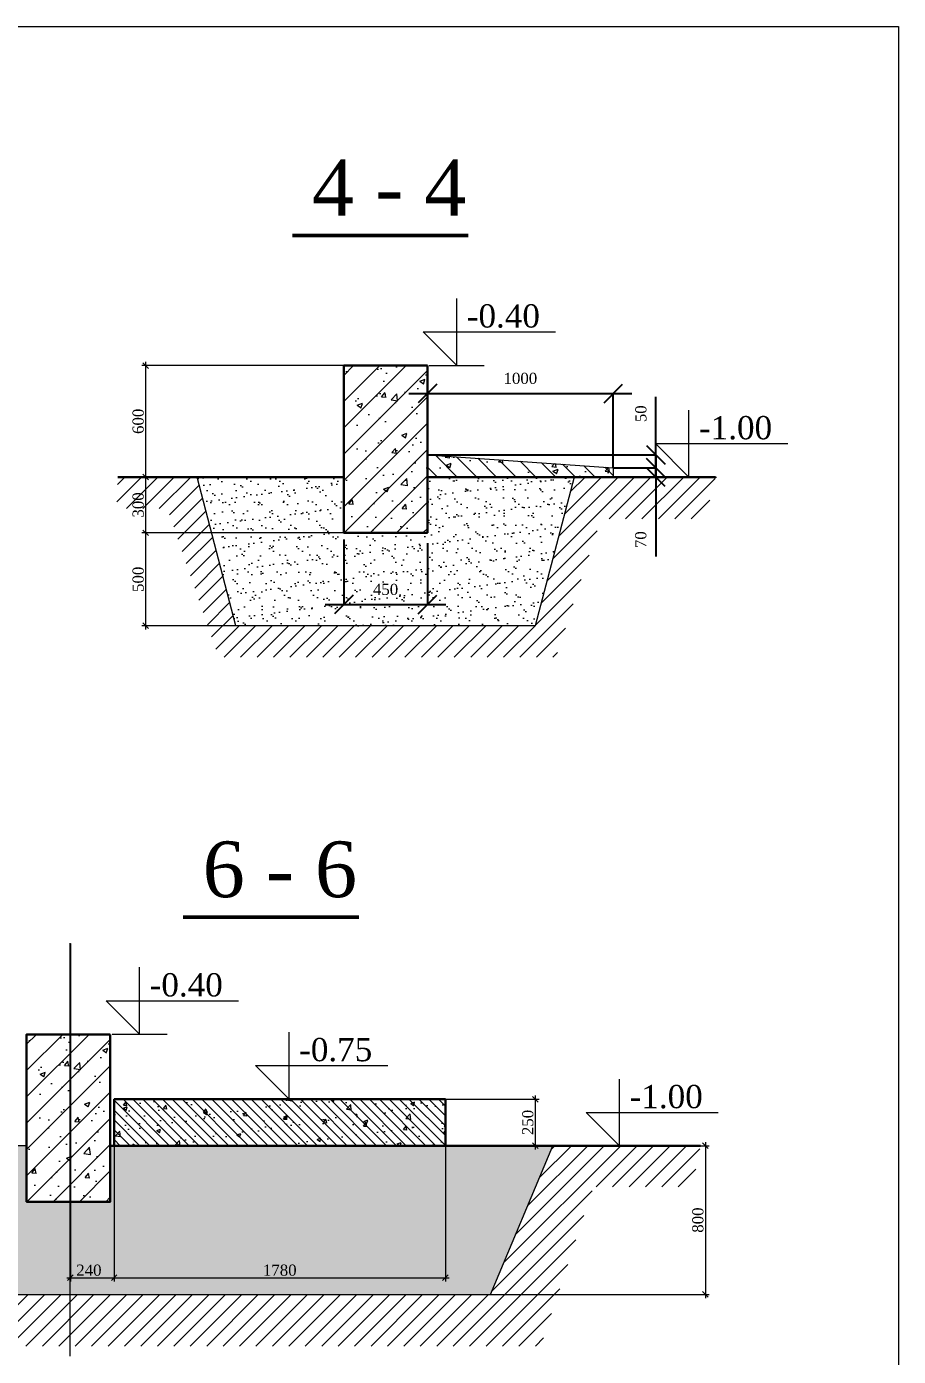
# Model space of a CAD drawing. Extents: x 1526320 to 3332998, y -546296 to 333165.
# Drawn here: x 3227472 to 3232161, y -50204 to -43050 of the extents above; entities that cross this region are included whole.
import ezdxf

# ---------------------------------------------------------------- set-up
doc = ezdxf.new("R2010")
doc.units = 0
doc.header["$LTSCALE"] = 500
doc.header["$MEASUREMENT"] = 0
doc.layers.get('0').update_dxf_attribs({"linetype": 'CONTINUOUS', "lineweight": 0})
doc.layers.add('Для печати', color=250, linetype='CONTINUOUS', lineweight=0)
doc.styles.get("Standard").update_dxf_attribs({"font": 'TIMES.TTF', "height": 150})
doc.dimstyles.new('ISO-25', dxfattribs={"dimtxt": 300, "dimasz": 100, "dimexe": 0, "dimexo": 0, "dimgap": 50, "dimtad": 1, "dimdec": 0, "dimrnd": 10, "dimtxsty": 'Standard', "dimblk": 'OBLIQUE', "dimcen": 100, "dimdle": 100, "dimadec": 0, "dimazin": 0, "dimtfac": 1, "dimtdec": 0, "dimtmove": 0, "dimatfit": 3, "dimldrblk": 'OBLIQUE', "dimfxl": 0, "dimarcsym": 0})
doc.dimstyles.new('Для узлов', dxfattribs={"dimtxt": 50, "dimasz": 30, "dimexe": 20, "dimexo": 0, "dimgap": 10, "dimtad": 1, "dimdec": 0, "dimrnd": 10, "dimtxsty": 'Standard', "dimblk": 'OBLIQUE', "dimcen": 30, "dimdle": 20, "dimadec": 0, "dimazin": 2, "dimtfac": 1, "dimtdec": 0, "dimtmove": 0, "dimatfit": 3, "dimldrblk": 'DATUMFILLED', "dimfxl": 0, "dimlwd": 9, "dimlwe": 9, "dimarcsym": 0})
pattern_1 = [(50, (1547549.7, 481598.7), (286.904073, -25.100854), [30, -330]), (355, (1547549.7, 481598.7), (-55.500533, 300.876853), [24, -264]), (100.4514, (1547573.6, 481596.6), (231.403753, 275.775817), [25.496076, -280.456845]), (46.1842, (1547549.7, 481678.7), (426.89642, -66.207606), [45, -495]), (96.6356, (1547585.27, 481673.2), (373.86508, 389.64715), [38.24412, -420.6852]), (351.1842, (1547549.7, 481678.7), (373.86478, 389.64744), [36, -396]), (21, (1547589.7, 481658.7), (238.76282, -161.047556), [30, -330]), (326, (1547589.7, 481658.7), (97.326133, 290.06002), [24, -264]), (71.4514, (1547609.6, 481645.28), (336.08905, 129.0122), [25.496076, -280.456845]), (37.5, (1547549.7, 481598.7), (4.863942, 133.1575415), [0, -260.8, 0, -268, 0, -265]), (7.5, (1547549.7, 481598.7), (105.227815, 157.764685), [0, -152.8, 0, -254.8, 0, -101]), (327.5, (1547460.5, 481598.7), (213.5289745, -9.021949), [0, -100, 0, -312, 0, -414]), (317.5, (1547420.5, 481598.7), (233.274468, 40.041993), [0, -130, 0, -207.2, 0, -294])]

# ---------------------------------------------------------------- blocks, each defined once
blk = doc.blocks.new('_Oblique')
at = {"color": 0, "linetype": 'ByBlock', "lineweight": -2}
blk.add_line((-0.5, -0.5), (0.5, 0.5), dxfattribs=at)
blk = doc.blocks.new('*D2208')
at = {"layer": 'Для печати', "color": 0, "linetype": 'Continuous', "lineweight": 9, "ltscale": 0.13}
for p, q in [((3229145.1, -45473.7), (3228092.4, -45473.7)), ((3228112.4, -45793.5), (3228112.4, -45453.7)), ((3229627.3, -45773.5), (3228092.4, -45773.5))]:
    blk.add_line(p, q, dxfattribs=at)
at = {"layer": 'Для печати', "color": 0, "linetype": 'Continuous', "lineweight": 9, "ltscale": 0.13, "xscale": 30, "yscale": 30, "zscale": 30}
for p, rotation in [((3228112.4, -45473.7), 90), ((3228112.4, -45773.5), 270)]:
    blk.add_blockref('_Oblique', p, dxfattribs=dict(at, rotation=rotation))
at = {"layer": 'Для печати', "color": 0, "linetype": 'Continuous', "lineweight": 9, "ltscale": 0.13, "insert": (3228071.9, -45623.6), "char_height": 60, "attachment_point": 5, "rotation": 90}
blk.add_mtext('300', dxfattribs=at)
blk = doc.blocks.new('_DatumFilled')
at = {"color": 0, "linetype": 'ByBlock', "lineweight": 0}
blk.add_solid([(0, 0.58), (-1, 0), (0, -0.58)], dxfattribs=at)
blk = doc.blocks.new('*D2209')
at = {"layer": 'Для печати', "color": 0, "linetype": 'Continuous', "lineweight": 9, "ltscale": 0.13}
for p, q in [((3229177.5, -45773.6), (3228092.4, -45773.6)), ((3228112.4, -46293.5), (3228112.4, -45753.6)), ((3230005.1, -46273.5), (3228092.4, -46273.5))]:
    blk.add_line(p, q, dxfattribs=at)
at = {"layer": 'Для печати', "color": 0, "linetype": 'Continuous', "lineweight": 9, "ltscale": 0.13, "xscale": 30, "yscale": 30, "zscale": 30}
for p, rotation in [((3228112.4, -45773.6), 90), ((3228112.4, -46273.5), 270)]:
    blk.add_blockref('_Oblique', p, dxfattribs=dict(at, rotation=rotation))
at = {"layer": 'Для печати', "color": 0, "linetype": 'Continuous', "lineweight": 9, "ltscale": 0.13, "insert": (3228071.9, -46023.6), "char_height": 60, "attachment_point": 5, "rotation": 90}
blk.add_mtext('500', dxfattribs=at)
blk = doc.blocks.new('*D2210')
at = {"layer": 'Для печати', "color": 0, "linetype": 'Continuous', "lineweight": -2, "ltscale": 0.13}
for p, q in [((3229177.5, -45810.2), (3229177.5, -46158.9)), ((3229627.3, -45829.6), (3229627.3, -46158.9)), ((3229077.5, -46158.9), (3229727.3, -46158.9))]:
    blk.add_line(p, q, dxfattribs=at)
at = {"layer": 'Для печати', "color": 0, "linetype": 'Continuous', "lineweight": -2, "ltscale": 0.13, "xscale": 100, "yscale": 100, "zscale": 100, "rotation": 180}
blk.add_blockref('_Oblique', (3229177.5, -46158.9), dxfattribs=at)
at = {"layer": 'Для печати', "color": 0, "linetype": 'Continuous', "lineweight": -2, "ltscale": 0.13, "xscale": 100, "yscale": 100, "zscale": 100}
blk.add_blockref('_Oblique', (3229627.3, -46158.9), dxfattribs=at)
at = {"layer": 'Для печати', "color": 0, "linetype": 'Continuous', "lineweight": 9, "ltscale": 0.13, "insert": (3229402.4, -46078.4), "char_height": 60, "attachment_point": 5}
blk.add_mtext('450', dxfattribs=at)
blk = doc.blocks.new('*D2211')
at = {"layer": 'Для печати', "color": 0, "linetype": 'Continuous', "lineweight": 9, "ltscale": 0.13}
for p, q in [((3228112.4, -45493.7), (3228112.4, -44853.8)), ((3229177.5, -44873.8), (3228092.4, -44873.8)), ((3229145.1, -45473.7), (3228092.4, -45473.7))]:
    blk.add_line(p, q, dxfattribs=at)
at = {"layer": 'Для печати', "color": 0, "linetype": 'Continuous', "lineweight": 9, "ltscale": 0.13, "xscale": 30, "yscale": 30, "zscale": 30}
for p, rotation in [((3228112.4, -44873.8), 90), ((3228112.4, -45473.7), 270)]:
    blk.add_blockref('_Oblique', p, dxfattribs=dict(at, rotation=rotation))
at = {"layer": 'Для печати', "color": 0, "linetype": 'Continuous', "lineweight": 9, "ltscale": 0.13, "insert": (3228071.9, -45173.7), "char_height": 60, "attachment_point": 5, "rotation": 90}
blk.add_mtext('600', dxfattribs=at)
blk = doc.blocks.new('*D2212')
at = {"layer": 'Для печати', "color": 0, "linetype": 'Continuous', "lineweight": -2, "ltscale": 0.13}
for p, q in [((3230856.1, -45353.7), (3230856.1, -45253.7)), ((3229627.5, -45353.7), (3230856.1, -45353.7)), ((3230856.1, -45353.7), (3230856.1, -45423.6)), ((3230627.4, -45423.6), (3230856.1, -45423.6)), ((3230856.1, -45423.6), (3230856.1, -45901.5))]:
    blk.add_line(p, q, dxfattribs=at)
at = {"layer": 'Для печати', "color": 0, "linetype": 'Continuous', "lineweight": -2, "ltscale": 0.13, "xscale": 100, "yscale": 100, "zscale": 100}
for p, rotation in [((3230856.1, -45353.7), 270), ((3230856.1, -45423.6), 90)]:
    blk.add_blockref('_Oblique', p, dxfattribs=dict(at, rotation=rotation))
at = {"layer": 'Для печати', "color": 0, "linetype": 'Continuous', "lineweight": 0, "ltscale": 0.13, "insert": (3230775.5, -45810.5), "char_height": 60, "attachment_point": 5, "rotation": 90}
blk.add_mtext('70', dxfattribs=at)
blk = doc.blocks.new('*D2213')
at = {"layer": 'Для печати', "color": 0, "linetype": 'Continuous', "lineweight": -2, "ltscale": 0.13}
for p, q in [((3230856.5, -45423.6), (3230856.5, -45042.4)), ((3230627.4, -45423.6), (3230856.5, -45423.6)), ((3230856.5, -45473.6), (3230856.5, -45423.6)), ((3230627.4, -45473.6), (3230856.5, -45473.6)), ((3230856.5, -45473.6), (3230856.5, -45573.6))]:
    blk.add_line(p, q, dxfattribs=at)
at = {"layer": 'Для печати', "color": 0, "linetype": 'Continuous', "lineweight": -2, "ltscale": 0.13, "xscale": 100, "yscale": 100, "zscale": 100}
for p, rotation in [((3230856.5, -45423.6), 270), ((3230856.5, -45473.6), 90)]:
    blk.add_blockref('_Oblique', p, dxfattribs=dict(at, rotation=rotation))
at = {"layer": 'Для печати', "color": 0, "linetype": 'Continuous', "lineweight": 0, "ltscale": 0.13, "insert": (3230775.9, -45133), "char_height": 60, "attachment_point": 5, "rotation": 90}
blk.add_mtext('50', dxfattribs=at)
blk = doc.blocks.new('*D2214')
at = {"layer": 'Для печати', "color": 0, "linetype": 'Continuous', "lineweight": -2, "ltscale": 0.13}
for p, q in [((3229527.5, -45023.5), (3230727.4, -45023.5)), ((3229627.5, -45353.7), (3229627.5, -45023.5)), ((3230627.4, -45423.6), (3230627.4, -45023.5))]:
    blk.add_line(p, q, dxfattribs=at)
at = {"layer": 'Для печати', "color": 0, "linetype": 'Continuous', "lineweight": -2, "ltscale": 0.13, "xscale": 100, "yscale": 100, "zscale": 100, "rotation": 180}
blk.add_blockref('_Oblique', (3229627.5, -45023.5), dxfattribs=at)
at = {"layer": 'Для печати', "color": 0, "linetype": 'Continuous', "lineweight": -2, "ltscale": 0.13, "xscale": 100, "yscale": 100, "zscale": 100}
blk.add_blockref('_Oblique', (3230627.4, -45023.5), dxfattribs=at)
at = {"layer": 'Для печати', "color": 0, "linetype": 'Continuous', "lineweight": 0, "ltscale": 0.13, "insert": (3230127.5, -44943), "char_height": 60, "attachment_point": 5}
blk.add_mtext('1000', dxfattribs=at)
blk = doc.blocks.new('*D2229')
at = {"layer": 'Для печати', "color": 0, "linetype": 'Continuous', "lineweight": 9, "ltscale": 0.13}
for p, q in [((3229724, -48820.6), (3230228.1, -48820.6)), ((3230208.1, -49090.9), (3230208.1, -48800.6)), ((3229724, -49070.9), (3230228.1, -49070.9))]:
    blk.add_line(p, q, dxfattribs=at)
at = {"layer": 'Для печати', "color": 0, "linetype": 'Continuous', "lineweight": 9, "ltscale": 0.13, "xscale": 30, "yscale": 30, "zscale": 30}
for p, rotation in [((3230208.1, -48820.6), 90), ((3230208.1, -49070.9), 270)]:
    blk.add_blockref('_Oblique', p, dxfattribs=dict(at, rotation=rotation))
at = {"layer": 'Для печати', "color": 0, "linetype": 'Continuous', "lineweight": 9, "ltscale": 0.13, "insert": (3230167.6, -48945.7), "char_height": 60, "attachment_point": 5, "rotation": 90}
blk.add_mtext('250', dxfattribs=at)
blk = doc.blocks.new('*D2230')
at = {"layer": 'Для печати', "color": 0, "linetype": 'Continuous', "lineweight": 9, "ltscale": 0.13}
for p, q in [((3230303, -49070.8), (3231142.9, -49070.8)), ((3231122.9, -49050.8), (3231122.9, -49890.9)), ((3229963.9, -49870.9), (3231142.9, -49870.9))]:
    blk.add_line(p, q, dxfattribs=at)
at = {"layer": 'Для печати', "color": 0, "linetype": 'Continuous', "lineweight": 9, "ltscale": 0.13, "xscale": 30, "yscale": 30, "zscale": 30}
for p, rotation in [((3231122.9, -49070.8), 90), ((3231122.9, -49870.9), 270)]:
    blk.add_blockref('_Oblique', p, dxfattribs=dict(at, rotation=rotation))
at = {"layer": 'Для печати', "color": 0, "linetype": 'Continuous', "lineweight": 9, "ltscale": 0.13, "insert": (3231082.4, -49470.9), "char_height": 60, "attachment_point": 5, "rotation": 90}
blk.add_mtext('800', dxfattribs=at)
blk = doc.blocks.new('*D2232')
at = {"layer": 'Для печати', "color": 0, "linetype": 'Continuous', "lineweight": 9, "ltscale": 0.13}
for p, q in [((3227707.6, -47983.4), (3227707.6, -49801.2)), ((3227942.8, -49070.9), (3227942.8, -49801.2)), ((3227687.6, -49781.2), (3227962.8, -49781.2))]:
    blk.add_line(p, q, dxfattribs=at)
at = {"layer": 'Для печати', "color": 0, "linetype": 'Continuous', "lineweight": 9, "ltscale": 0.13, "xscale": 30, "yscale": 30, "zscale": 30, "rotation": 180}
blk.add_blockref('_Oblique', (3227707.6, -49781.2), dxfattribs=at)
at = {"layer": 'Для печати', "color": 0, "linetype": 'Continuous', "lineweight": 9, "ltscale": 0.13, "xscale": 30, "yscale": 30, "zscale": 30}
blk.add_blockref('_Oblique', (3227942.8, -49781.2), dxfattribs=at)
at = {"layer": 'Для печати', "color": 0, "linetype": 'Continuous', "lineweight": 9, "ltscale": 0.13, "insert": (3227806.8, -49740.7), "char_height": 60, "attachment_point": 5}
blk.add_mtext('240', dxfattribs=at)
blk = doc.blocks.new('*D2234')
at = {"layer": 'Для печати', "color": 0, "linetype": 'Continuous', "lineweight": 9, "ltscale": 0.13}
for p, q in [((3229724, -49070.9), (3229724, -49801.2)), ((3227942.8, -49372), (3227942.8, -49801.2)), ((3227922.8, -49781.2), (3229744, -49781.2))]:
    blk.add_line(p, q, dxfattribs=at)
at = {"layer": 'Для печати', "color": 0, "linetype": 'Continuous', "lineweight": 9, "ltscale": 0.13, "xscale": 30, "yscale": 30, "zscale": 30, "rotation": 180}
blk.add_blockref('_Oblique', (3227942.8, -49781.2), dxfattribs=at)
at = {"layer": 'Для печати', "color": 0, "linetype": 'Continuous', "lineweight": 9, "ltscale": 0.13, "xscale": 30, "yscale": 30, "zscale": 30}
blk.add_blockref('_Oblique', (3229724, -49781.2), dxfattribs=at)
at = {"layer": 'Для печати', "color": 0, "linetype": 'Continuous', "lineweight": 9, "ltscale": 0.13, "insert": (3228833.4, -49740.6), "char_height": 60, "attachment_point": 5}
blk.add_mtext('1780', dxfattribs=at)

msp = doc.modelspace()

# ---------------------------------------------------------------- hatches: boundary and pattern name
at = {"layer": 'Для печати', "linetype": 'Continuous', "lineweight": 0, "ltscale": 0.13}
h = msp.add_hatch(dxfattribs=at)
h.set_pattern_fill('AR-CONC', color=5, scale=40, style=0)
h.set_pattern_definition(pattern_1)
h.paths.add_polyline_path([(3229627.3, -44873.8), (3229177.5, -44873.8), (3229177.5, -45773.6), (3229627.3, -45773.5)])
h = msp.add_hatch(dxfattribs=at)
h.set_pattern_fill('ANSI31', color=5, scale=800, style=0)
h.set_pattern_definition([(45, (1547549.7, 481598.7), (-70.710678, 70.710678), [])])
h.paths.add_polyline_path([(3229627.3, -44873.8), (3229177.5, -44873.8), (3229177.5, -45773.6), (3229627.3, -45773.5)])
h = msp.add_hatch(dxfattribs=at)
h.set_pattern_fill('ANSI31', color=5, scale=600, angle=90, style=0)
h.set_pattern_definition([(135, (1547549.7, 481598.7), (-53.0330086, -53.0330086), [])])
edge = h.paths.add_edge_path()
edge.add_line((3229627.5, -45473.8), (3229627.5, -45353.7))
edge.add_line((3229627.5, -45353.7), (3230627.4, -45423.6))
edge.add_line((3230627.4, -45423.6), (3230627.4, -45473.6))
edge.add_line((3230627.4, -45473.6), (3229627.5, -45473.7))
h = msp.add_hatch(dxfattribs=at)
h.set_pattern_fill('AR-CONC', color=5, scale=40, style=0)
h.set_pattern_definition(pattern_1)
edge = h.paths.add_edge_path()
edge.add_line((3229627.5, -45473.8), (3229627.5, -45353.7))
edge.add_line((3229627.5, -45353.7), (3230627.4, -45423.6))
edge.add_line((3230627.4, -45423.6), (3230627.4, -45473.6))
edge.add_line((3230627.4, -45473.6), (3229627.5, -45473.7))
h = msp.add_hatch(dxfattribs=at)
h.set_pattern_fill('ANSI31', color=5, scale=500, style=0)
h.set_pattern_definition([(45, (3283.186, 35974.77), (-44.1941738, 44.1941738), [])])
edge = h.paths.add_edge_path()
edge.add_line((3231180.6, -45473.6), (3230416.7, -45473.6))
edge.add_line((3230416.7, -45473.6), (3230206.9, -46273.6))
edge.add_line((3230206.9, -46273.6), (3228597.5, -46273.6))
edge.add_line((3228597.5, -46273.6), (3228388.8, -45473.6))
edge.add_line((3228388.8, -45473.6), (3227961.9, -45473.6))
edge.add_line((3227961.9, -45473.6), (3227955.6, -45642.8))
edge.add_line((3227955.6, -45642.8), (3228228.5, -45642.8))
edge.add_line((3228228.5, -45642.8), (3228504.6, -46442.8))
edge.add_line((3228504.6, -46442.8), (3230318.7, -46442.8))
edge.add_line((3230318.7, -46442.8), (3230561.4, -45698.4))
edge.add_line((3230561.4, -45698.4), (3231122.7, -45698.4))
edge.add_line((3231122.7, -45698.4), (3231177.5, -45473.2))
h = msp.add_hatch(dxfattribs=at)
h.set_pattern_fill('AR-SAND', color=5, scale=50, style=0)
h.set_pattern_definition([(37.5, (3283.19, 35974.77), (-3.149668, 96.3411885), [0, -76, 0, -85, 0, -81.25]), (7.5, (3283.19, 35974.77), (88.4888353, 141.1073033), [0, -41, 0, -68.5, 0, -26.25]), (327.5, (3221.69, 35974.77), (155.707093, 0.2829527), [0, -25, 0, -90, 0, -117.5]), (317.5, (3221.69, 35974.77), (150.30633, 43.883778), [0, -12.5, 0, -59, 0, -67.5])])
edge = h.paths.add_edge_path()
edge.add_line((3228392.7, -45473.9), (3229179.9, -45473.9))
edge.add_line((3229179.9, -45473.9), (3229179.9, -45772.3))
edge.add_line((3229179.9, -45772.3), (3229627.3, -45772.3))
edge.add_line((3229627.3, -45772.3), (3229627.3, -45473.4))
edge.add_line((3229627.3, -45473.4), (3230715, -45473.4))
edge.add_line((3230715, -45473.4), (3230416.6, -45473.4))
edge.add_line((3230416.6, -45473.4), (3230207.5, -46273.6))
edge.add_line((3230207.5, -46273.6), (3230005.2, -46273.6))
edge.add_line((3230005.2, -46273.6), (3228597.9, -46273.6))
edge.add_line((3228597.9, -46273.6), (3228388.5, -45474))
h = msp.add_hatch(dxfattribs=at)
h.set_pattern_fill('ANSI31', color=5, scale=800, style=0)
h.set_pattern_definition([(45, (1545844.03, 478000.33), (-70.710678, 70.710678), [])])
h.paths.add_polyline_path([(3227921.7, -48472.2), (3227471.8, -48472.2), (3227471.8, -49372), (3227921.7, -49371.8)])
h = msp.add_hatch(dxfattribs=at)
h.set_pattern_fill('AR-CONC', color=5, scale=40, style=0)
h.set_pattern_definition([(50, (1545844.03, 478000.33), (286.904073, -25.100854), [30, -330]), (355, (1545844.03, 478000.33), (-55.500533, 300.876853), [24, -264]), (100.4514, (1545867.94, 477998.24), (231.403753, 275.775817), [25.496076, -280.456845]), (46.1842, (1545844.03, 478080.33), (426.89642, -66.207606), [45, -495]), (96.6356, (1545879.6, 478074.8), (373.86508, 389.64715), [38.24412, -420.6852]), (351.1842, (1545844.03, 478080.33), (373.86478, 389.64744), [36, -396]), (21, (1545884.03, 478060.33), (238.76282, -161.047556), [30, -330]), (326, (1545884.03, 478060.33), (97.326133, 290.06002), [24, -264]), (71.4514, (1545903.92, 478046.91), (336.08905, 129.0122), [25.496076, -280.456845]), (37.5, (1545844.03, 478000.33), (4.863942, 133.1575415), [0, -260.8, 0, -268, 0, -265]), (7.5, (1545844.03, 478000.33), (105.227815, 157.764685), [0, -152.8, 0, -254.8, 0, -101]), (327.5, (1545754.83, 478000.33), (213.5289745, -9.021949), [0, -100, 0, -312, 0, -414]), (317.5, (1545714.83, 478000.33), (233.274468, 40.041993), [0, -130, 0, -207.2, 0, -294])])
h.paths.add_polyline_path([(3227921.7, -48472.2), (3227471.8, -48472.2), (3227471.8, -49372), (3227921.7, -49371.8)])
h = msp.add_hatch(dxfattribs=at)
h.set_pattern_fill('AR-CONC', color=5, scale=30, style=0)
h.set_pattern_definition([(50, (0, 0), (215.178055, -18.8256405), [22.5, -247.5]), (355, (0, 0), (-41.6254, 225.65764), [18, -198]), (100.4514, (17.93, -1.57), (173.552815, 206.831863), [19.122057, -210.342634]), (46.1842, (0, 60), (320.172315, -49.655704), [33.75, -371.25]), (96.6356, (26.68, 55.86), (280.398812, 292.23536), [28.683086, -315.5139]), (351.1842, (0, 60), (280.398584, 292.23558), [27, -297]), (21, (30, 45), (179.072116, -120.785667), [22.5, -247.5]), (326, (30, 45), (72.9946, 217.545014), [18, -198]), (71.4514, (44.92, 34.93), (252.066789, 96.759149), [19.122057, -210.342634]), (37.5, (0, 0), (3.6479566, 99.8681561), [0, -195.6, 0, -201, 0, -198.75]), (7.5, (0, 0), (78.9208612, 118.3235136), [0, -114.6, 0, -191.1, 0, -75.75]), (327.5, (-66.9, 0), (160.1467309, -6.7664615), [0, -75, 0, -234, 0, -310.5]), (317.5, (-96.9, 0), (174.955851, 30.031495), [0, -97.5, 0, -155.4, 0, -220.5])])
h.paths.add_polyline_path([(3229724, -48820.6), (3227942.8, -48820.6), (3227942.8, -49070.9), (3229724, -49070.9)])
h = msp.add_hatch(dxfattribs=at)
h.set_pattern_fill('ANSI31', color=5, scale=300, angle=90, style=0)
h.paths.add_polyline_path([(3229724, -48820.6), (3227942.8, -48820.6), (3227942.8, -49070.9), (3229724, -49070.9)])
h = msp.add_hatch(dxfattribs=at)
h.set_pattern_fill('ANSI31', color=5, scale=500, style=0)
h.paths.add_polyline_path([(3231096.1, -49070.9), (3230302.8, -49070.8), (3229966.2, -49870.9), (3227265, -49870.9), (3226825.5, -49070.9), (3226257.5, -49070.9), (3226257.5, -49372.1), (3226681.6, -49353.2), (3227135.4, -50148.6), (3230237.4, -50148.6), (3230520.2, -49291.4), (3231053, -49291.4)])
h = msp.add_hatch(dxfattribs=at)
h.set_pattern_fill('AR-SAND', color=5, scale=50, style=0)
h.set_pattern_definition([(37.5, (0, 0), (-3.149668, 96.3411885), [0, -76, 0, -85, 0, -81.25]), (7.5, (0, 0), (88.4888353, 141.1073033), [0, -41, 0, -68.5, 0, -26.25]), (327.5, (-61.5, 0), (155.707093, 0.2829527), [0, -25, 0, -90, 0, -117.5]), (317.5, (-61.5, 0), (150.30633, 43.883778), [0, -12.5, 0, -59, 0, -67.5])])
h.paths.add_polyline_path([(3226260.4, -49070.9), (3226825.8, -49071.3), (3227264.8, -49870.9), (3229966.2, -49870.9), (3230302.8, -49070.8), (3231096.2, -49070.8), (3227921.7, -49070.8), (3227921.7, -49371.7), (3227472.1, -49371.7), (3227472.1, -49071.3)])

# ---------------------------------------------------------------- linework, layer by layer
at = {"layer": 'Для печати', "color": 5, "linetype": 'Continuous', "lineweight": 50}
for p, q in [((3228901.4, -44173.4), (3229846.7, -44173.4)), ((3228313.2, -47840.6), (3229258.5, -47840.6))]:
    msp.add_line(p, q, dxfattribs=at)
at = {"layer": 'Для печати', "color": 5, "linetype": 'Continuous', "lineweight": 15}
for p, q in [((3229785.1, -44872.6), (3229785.1, -44512.6)), ((3229605.1, -44692.6), (3230316.3, -44692.6)), ((3229785.1, -44872.6), (3229605.1, -44692.6)), ((3229637.3, -44872.6), (3229933, -44872.6)), ((3231034, -45473.7), (3231034, -45113.7)), ((3230854, -45293.7), (3231565.1, -45293.7)), ((3231034, -45473.7), (3230854, -45293.7)), ((3229636.8, -45473.7), (3231181.8, -45473.7)), ((3228079.4, -48470.9), (3228079.4, -48110.9)), ((3228079.4, -48470.9), (3227899.4, -48290.9)), ((3227899.4, -48290.9), (3228610.6, -48290.9)), ((3227931.6, -48470.9), (3228227.3, -48470.9)), ((3228883.4, -48819.5), (3228883.4, -48459.5)), ((3228703.4, -48639.5), (3229414.6, -48639.5)), ((3228883.4, -48819.5), (3228703.4, -48639.5)), ((3230661, -49072.1), (3230661, -48712.1)), ((3230481, -48892.1), (3231192.1, -48892.1)), ((3230661, -49072.1), (3230481, -48892.1))]:
    msp.add_line(p, q, dxfattribs=at)
at = {"layer": 'Для печати', "color": 5, "linetype": 'Continuous', "lineweight": 9, "ltscale": 0.13}
for p, q in [((3227961.8, -45473.7), (3229177.4, -45473.7)), ((3229626.9, -45473.7), (3230416.7, -45473.7))]:
    msp.add_line(p, q, dxfattribs=at)
at = {"layer": 'Для печати', "color": 5, "linetype": 'Continuous', "lineweight": 30, "ltscale": 0.13}
for p, q in [((3227961.8, -45473.8), (3229179.6, -45473.8)), ((3229628, -45473.8), (3231176.3, -45473.8)), ((3227921.7, -49070.8), (3231096.2, -49070.8))]:
    msp.add_line(p, q, dxfattribs=at)
at = {"layer": 'Для печати', "color": 5, "linetype": 'Continuous', "lineweight": 9}
msp.add_line((3227706.8, -50202.9), (3227706.8, -47980.3), dxfattribs=at)
at = {"layer": 'Для печати', "color": 5, "linetype": 'Continuous', "lineweight": 0}
msp.add_lwpolyline([(3221599.1, -43050.2), (3232160.7, -43050.2), (3232160.7, -57847.8), (3221599.1, -57847.8)], close=True, dxfattribs=at)
at = {"layer": 'Для печати', "color": 5, "linetype": 'Continuous', "lineweight": 30, "ltscale": 0.13}
for points in [[(3229627.3, -44873.8), (3229177.5, -44873.8), (3229177.5, -45773.6), (3229627.3, -45773.5)], [(3227921.7, -48472.2), (3227471.8, -48472.2), (3227471.8, -49372), (3227921.7, -49371.8)], [(3229724, -48820.6), (3227942.8, -48820.6), (3227942.8, -49070.9), (3229724, -49070.9)]]:
    msp.add_lwpolyline(points, close=True, dxfattribs=at)
at = {"layer": 'Для печати', "color": 5, "linetype": 'Continuous', "lineweight": 15, "ltscale": 0.13}
for points in [[(3229627.5, -45473.8), (3229627.5, -45353.7), (3230627.4, -45423.6), (3230627.4, -45473.6), (3229627.5, -45473.7)], [(3228392.7, -45473.9), (3229179.9, -45473.9), (3229179.9, -45772.3), (3229627.3, -45772.3), (3229627.3, -45473.4), (3230715, -45473.4), (3230416.6, -45473.4), (3230207.5, -46273.6), (3230005.2, -46273.6), (3228597.9, -46273.6), (3228388.5, -45474)]]:
    msp.add_lwpolyline(points, dxfattribs=at)
at = {"layer": 'Для печати', "color": 5, "linetype": 'Continuous', "lineweight": 0, "ltscale": 0.13}
msp.add_lwpolyline([(3226260.4, -49070.9), (3226825.8, -49071.3), (3227264.8, -49870.9), (3229966.2, -49870.9), (3230302.8, -49070.8), (3231096.2, -49070.8), (3227921.7, -49070.8), (3227921.7, -49371.7), (3227472.1, -49371.7), (3227472.1, -49071.3), (3226260.4, -49070.9)], dxfattribs=at)

# ---------------------------------------------------------------- texts
at = {"layer": 'Для печати', "color": 5, "linetype": 'Continuous', "lineweight": 50}
for s, p in [('4 - 4', (3229006.9, -44066.5)), ('6 - 6', (3228418.7, -47733.6))]:
    msp.add_text(s, height=300, dxfattribs=at).set_placement(p)
at = {"layer": 'Для печати', "color": 5, "linetype": 'Continuous', "lineweight": 15}
for s, p in [('-0.40', (3229839.4, -44669.2)), ('-1.00', (3231088.2, -45270.4)), ('-0.40', (3228133.7, -48267.6)), ('-0.75', (3228937.7, -48616.1)), ('-1.00', (3230715.2, -48868.8))]:
    msp.add_text(s, height=125, dxfattribs=at).set_placement(p)

# ---------------------------------------------------------------- dimensions: what is measured, and where the dimension line sits
at = {"layer": 'Для печати', "color": 5, "linetype": 'Continuous', "lineweight": 9, "ltscale": 0.13}
for base, p1, p2, angle, picture, middle in [((3228112.4, -44873.8), (3229145.1, -45473.7), (3229177.5, -44873.8), 270, '*D2211', (3228071.9, -45173.7)), ((3228112.4, -45473.7), (3229627.3, -45773.5), (3229145.1, -45473.7), 270, '*D2208', (3228071.9, -45623.6)), ((3228112.4, -45773.6), (3230005.1, -46273.5), (3229177.5, -45773.6), 270, '*D2209', (3228071.9, -46023.6)), ((3230208.1, -48820.6), (3229724, -49070.9), (3229724, -48820.6), 90, '*D2229', (3230167.6, -48945.7)), ((3231122.9, -49870.9), (3230303, -49070.8), (3229963.9, -49870.9), 90, '*D2230', (3231082.4, -49470.9))]:
    dim = msp.add_linear_dim(base=base, p1=p1, p2=p2, angle=angle, dimstyle='Для узлов', dxfattribs=at)
    dim.commit()
    dim.dimension.update_dxf_attribs({"geometry": picture, "text_midpoint": middle})
at = {"layer": 'Для печати', "color": 5, "linetype": 'Continuous', "lineweight": 0, "ltscale": 0.13}
dim = msp.add_linear_dim(base=(3230627.4, -45023.5), p1=(3229627.5, -45353.7), p2=(3230627.4, -45423.6), dimstyle='ISO-25', dxfattribs=at)
dim.commit()
dim.dimension.update_dxf_attribs({"geometry": '*D2214', "text_midpoint": (3230127.5, -44943)})
dim = msp.add_linear_dim(base=(3230856.5, -45423.6), p1=(3230627.4, -45473.6), p2=(3230627.4, -45423.6), angle=270, dimstyle='ISO-25', dxfattribs=at)
dim.commit()
dim.dimension.update_dxf_attribs({"geometry": '*D2213', "text_midpoint": (3230775.9, -45133)})
dim = msp.add_linear_dim(base=(3230856.1, -45353.7), p1=(3230627.4, -45423.6), p2=(3229627.5, -45353.7), angle=270, dimstyle='ISO-25', dxfattribs=at)
dim.commit()
dim.dimension.update_dxf_attribs({"geometry": '*D2212', "text_midpoint": (3230856.1, -45810.5), "dimtype": 160})
at = {"layer": 'Для печати', "color": 5, "linetype": 'Continuous', "lineweight": 9, "ltscale": 0.13}
for base, p1, p2, dimstyle, picture, middle in [((3229627.3, -46158.9), (3229177.5, -45810.2), (3229627.3, -45829.6), 'ISO-25', '*D2210', (3229402.4, -46078.4)), ((3229724, -49781.2), (3227942.8, -49372), (3229724, -49070.9), 'Для узлов', '*D2234', (3228833.4, -49740.6))]:
    dim = msp.add_linear_dim(base=base, p1=p1, p2=p2, dimstyle=dimstyle, dxfattribs=at)
    dim.commit()
    dim.dimension.update_dxf_attribs({"geometry": picture, "text_midpoint": middle})
dim = msp.add_linear_dim(base=(3227942.8, -49781.2), p1=(3227707.6, -47983.4), p2=(3227942.8, -49070.9), dimstyle='Для узлов', dxfattribs=at)
dim.commit()
dim.dimension.update_dxf_attribs({"geometry": '*D2232', "text_midpoint": (3227806.8, -49781.2), "dimtype": 160})

doc.saveas('drawing.dxf')
